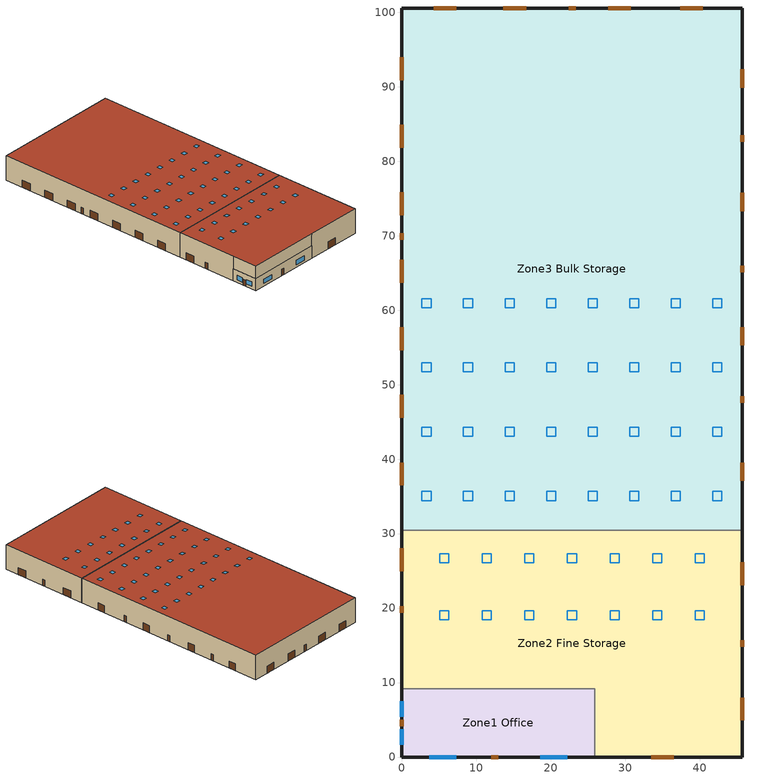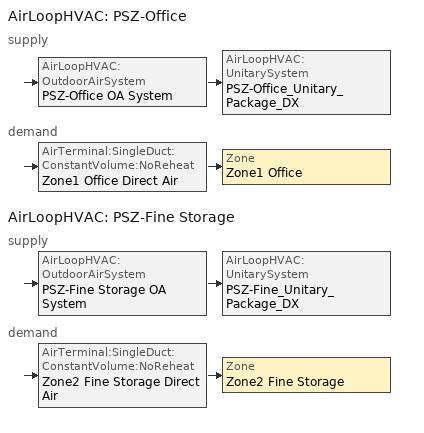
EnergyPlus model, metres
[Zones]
Zone1 Office
 floor ground (OfficeFloor_Ffactor): 25.91,9.14 25.91,0 0,0 0,9.14 z0
 wall outside (nonres_ext_wall): 0,9.14 0,0 25.91,0 z0:4.27
 wall to Zone2 Fine Storage (Interior Wall): 25.91,0 25.91,9.14 0,9.14 z0:4.27
 window (NonresWindow_U_0.36_SHGC_0.38): 3.66,0 7.31,0 / 18.59,0 22.25,0 / 0,7.52 0,5.39 / 0,3.76 0,1.62 z0.91:2.44
 door (Swinging Door_con): 12.04,0 12.95,0 / 0,5.03 0,4.11 z0:2.13
 ceiling to Zone2 Fine Storage (InsulatedCeiling): 25.91,0 25.91,9.14 0,9.14 0,0 z4.27
Zone2 Fine Storage
 floor ground (FineStorageFloor_Ffactor): 45.72,30.48 45.72,0 25.91,0 25.91,9.14 0,9.14 0,30.48 z0
 wall outside (nonres_ext_wall): 25.91,0 45.72,0 45.72,30.48 / 0,30.48 0,9.14 z0:8.53; 0,9.14 0,0 25.91,0 z4.27:8.53
 door (Overhead Door_con): 33.48,0 36.53,0 / 45.72,4.94 45.72,7.99 / 45.72,23.09 45.72,26.14 / 0,28.02 0,24.97 z0:2.44
 door (Swinging Door_con): 0,20.27 0,19.35 / 45.72,14.78 45.72,15.7 z0:2.13
 roof outside (nonres_roof): 45.72,0 45.72,30.48 0,30.48 0,0 z8.53
 skylight (Skylight_U_0.5_SHGC_0.4): 10.82,18.44 12.04,18.44 12.04,19.66 10.82,19.66 z8.53; 16.54,18.44 17.75,18.44 17.75,19.66 16.54,19.66 z8.53; 22.25,18.44 23.47,18.44 23.47,19.66 22.25,19.66 z8.53; 27.97,18.44 29.18,18.44 29.18,19.66 27.97,19.66 z8.53; 33.68,18.44 34.9,18.44 34.9,19.66 33.68,19.66 z8.53; 39.4,18.44 40.61,18.44 40.61,19.66 39.4,19.66 z8.53; 39.4,26.06 40.61,26.06 40.61,27.28 39.4,27.28 z8.53; 33.68,26.06 34.9,26.06 34.9,27.28 33.68,27.28 z8.53; 27.97,26.06 29.18,26.06 29.18,27.28 27.97,27.28 z8.53; 22.25,26.06 23.47,26.06 23.47,27.28 22.25,27.28 z8.53; 16.54,26.06 17.75,26.06 17.75,27.28 16.54,27.28 z8.53; 10.82,26.06 12.04,26.06 12.04,27.28 10.82,27.28 z8.53; 5.11,26.06 6.32,26.06 6.32,27.28 5.11,27.28 z8.53; 5.11,18.44 6.32,18.44 6.32,19.66 5.11,19.66 z8.53
Zone3 Bulk Storage
 floor ground (BulkStorageFloor_Ffactor): 45.72,100.58 45.72,30.48 0,30.48 0,100.58 z0
 wall outside (semiheated_ext_wall): 45.72,30.48 45.72,100.58 0,100.58 0,30.48 z0:8.53
 wall to Zone2 Fine Storage (semiheated_ext_wall): 45.72,30.48 0,30.48 z0:8.53
 door (Overhead Door_semi): 0,93.95 0,90.9 / 0,84.88 0,81.83 / 0,75.82 0,72.77 / 0,66.75 0,63.7 / 0,57.68 0,54.63 / 0,48.61 0,45.57 / 0,39.55 0,36.5 / 45.72,37.09 45.72,39.53 / 45.72,55.27 45.72,57.71 / 45.72,73.32 45.72,75.75 / 45.72,89.89 45.72,92.33 / 40.44,100.58 37.39,100.58 / 30.77,100.58 27.72,100.58 / 16.69,100.58 13.64,100.58 / 7.32,100.58 4.27,100.58 z0:2.44
 door (Swinging Door_semi): 45.72,47.55 45.72,48.46 / 45.72,65.07 45.72,65.99 / 45.72,82.6 45.72,83.51 / 23.35,100.58 22.44,100.58 / 0,70.35 0,69.43 z0:2.13
 roof outside (semiheated_roof): 0,100.58 0,30.48 45.72,30.48 45.72,100.58 z8.53
 skylight (SemiHtdSkylight_U_0.75_SHGC_0.55): 2.71,34.44 3.93,34.44 3.93,35.66 2.71,35.66 z8.53; 2.71,43.08 3.93,43.08 3.93,44.3 2.71,44.3 z8.53; 2.71,60.35 3.93,60.35 3.93,61.57 2.71,61.57 z8.53; 41.76,43.08 42.97,43.08 42.97,44.3 41.76,44.3 z8.53; 41.76,34.44 42.97,34.44 42.97,35.66 41.76,35.66 z8.53; 41.76,60.35 42.97,60.35 42.97,61.57 41.76,61.57 z8.53; 41.76,51.71 42.97,51.71 42.97,52.93 41.76,52.93 z8.53; 36.18,34.44 37.4,34.44 37.4,35.66 36.18,35.66 z8.53; 36.18,43.08 37.4,43.08 37.4,44.3 36.18,44.3 z8.53; 36.18,51.71 37.4,51.71 37.4,52.93 36.18,52.93 z8.53; 36.18,60.35 37.4,60.35 37.4,61.57 36.18,61.57 z8.53; 30.6,51.71 31.82,51.71 31.82,52.93 30.6,52.93 z8.53; 30.6,43.08 31.82,43.08 31.82,44.3 30.6,44.3 z8.53; 30.6,60.35 31.82,60.35 31.82,61.57 30.6,61.57 z8.53; 30.6,34.44 31.82,34.44 31.82,35.66 30.6,35.66 z8.53; 25.02,60.35 26.24,60.35 26.24,61.57 25.02,61.57 z8.53; 25.02,51.71 26.24,51.71 26.24,52.93 25.02,52.93 z8.53; 25.02,43.08 26.24,43.08 26.24,44.3 25.02,44.3 z8.53; 25.02,34.44 26.24,34.44 26.24,35.66 25.02,35.66 z8.53; 19.44,60.35 20.66,60.35 20.66,61.57 19.44,61.57 z8.53; 19.44,34.44 20.66,34.44 20.66,35.66 19.44,35.66 z8.53; 19.44,51.71 20.66,51.71 20.66,52.93 19.44,52.93 z8.53; 19.44,43.08 20.66,43.08 20.66,44.3 19.44,44.3 z8.53; 13.87,34.44 15.09,34.44 15.09,35.66 13.87,35.66 z8.53; 13.87,43.08 15.09,43.08 15.09,44.3 13.87,44.3 z8.53; 2.71,51.71 3.93,51.71 3.93,52.93 2.71,52.93 z8.53; 13.87,60.35 15.09,60.35 15.09,61.57 13.87,61.57 z8.53; 8.29,34.44 9.51,34.44 9.51,35.66 8.29,35.66 z8.53; 8.29,43.08 9.51,43.08 9.51,44.3 8.29,44.3 z8.53; 8.29,60.35 9.51,60.35 9.51,61.57 8.29,61.57 z8.53; 13.87,51.71 15.09,51.71 15.09,52.93 13.87,52.93 z8.53; 8.29,51.71 9.51,51.71 9.51,52.93 8.29,52.93 z8.53
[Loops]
AirLoopHVAC 'PSZ-Office'
 supply: AirLoopHVAC:OutdoorAirSystem 'PSZ-Office OA System' > AirLoopHVAC:UnitarySystem 'PSZ-Office_Unitary_Package_DX'
 demand: AirTerminal:SingleDuct:ConstantVolume:NoReheat 'Zone1 Office Direct Air' > Zone 'Zone1 Office'
AirLoopHVAC 'PSZ-Fine Storage'
 supply: AirLoopHVAC:OutdoorAirSystem 'PSZ-Fine Storage OA System' > AirLoopHVAC:UnitarySystem 'PSZ-Fine_Unitary_Package_DX'
 demand: AirTerminal:SingleDuct:ConstantVolume:NoReheat 'Zone2 Fine Storage Direct Air' > Zone 'Zone2 Fine Storage'
[Building]
Warehouse: 90, Urban, 0.04, 0.4, FullExterior, 50, 6
[Site:GroundTemperature:FCfactorMethod]
7.1, 3, -1, 0.8, -0.2, 4.8, 6.1, 13.7, 22.2, 22.7, 21.7, 18.5
[Site:WaterMainsTemperature]
Correlation: , 9.95, 23.7
[Material]
Bulk Storage Products Material: Rough, 2.4384, 1.442, 200.231, 836.8, 0.9, 0.7, 0.7
Steel Frame/Cavity: MediumRough, 0.0889002, 0.0841162, 641.379, 502.08, 0.9, 0.7, 0.7
Interior Wall Addi Insul: MediumRough, 2.54001e-08, 0.04326, 22.4258, 836.8, 0.9, 0.7, 0.7
F07 25mm stucco: Smooth, 0.0254, 0.72, 1856, 840, 0.9, 0.7, 0.7
F08 Metal surface: Smooth, 0.0008, 45.28, 7824, 500
F08 Metal roof surface: Smooth, 0.0008, 45.28, 7824, 500, 0.9, 0.77
G01 16mm gypsum board: MediumSmooth, 0.0159, 0.16, 800, 1090
[Material:NoMass]
Opaque Door panel_con; Opaque Door panel_semi: MediumRough, 0.475676, 0.9, 0.7, 0.7
Overhead Door_semi Panel: MediumRough, 0.488889, 0.9, 0.7, 0.7
Overhead Door_con Panel: MediumRough, 0.567742, 0.9, 0.7, 0.7
Nonres_Roof_Insulation: MediumSmooth, 4.62235, 0.9, 0.7, 0.7
Semiheated_Roof_Insulation: MediumSmooth, 2.0103, 0.9, 0.7, 0.7
Nonres_Exterior_Wall_Insulation: MediumSmooth, 3.29314, 0.9, 0.7, 0.7
Semiheated_Exterior_Wall_Insulation: MediumSmooth, 1.64444, 0.9, 0.7, 0.7
[WindowMaterial:SimpleGlazingSystem]
Nonres Window Glazing Layer: 2.04417, 0.38, 0.38
Nonres Skylight Glazing Layer: 2.83913, 0.4, 0.4
Semiheated Skylight Glazing Layer: 4.258695, 0.55, 0.55
[Construction]
nonres_roof: F08 Metal roof surface, Nonres_Roof_Insulation
semiheated_roof: F08 Metal roof surface, Semiheated_Roof_Insulation
nonres_ext_wall: F08 Metal surface, Nonres_Exterior_Wall_Insulation, G01 16mm gypsum board
semiheated_ext_wall: F08 Metal surface, Semiheated_Exterior_Wall_Insulation, G01 16mm gypsum board
NonresWindow_U_0.36_SHGC_0.38: Nonres Window Glazing Layer
Skylight_U_0.5_SHGC_0.4: Nonres Skylight Glazing Layer
SemiHtdSkylight_U_0.75_SHGC_0.55: Semiheated Skylight Glazing Layer
Swinging Door_con: Opaque Door panel_con
Swinging Door_semi: Opaque Door panel_semi
Overhead Door_semi: Overhead Door_semi Panel
Overhead Door_con: Overhead Door_con Panel
Bulk Storage Products: Bulk Storage Products Material
Interior Wall: F07 25mm stucco, G01 16mm gypsum board, Interior Wall Addi Insul, Steel Frame/Cavity, G01 16mm gypsum board
InsulatedCeiling: Interior Wall Addi Insul, G01 16mm gypsum board
[Construction:FfactorGroundFloor]
OfficeFloor_Ffactor: 1.26363, 236.88, 35.0503
FineStorageFloor_Ffactor: 1.26363, 1156.53, 71.6245
BulkStorageFloor_Ffactor: 1.26363, 3204.84, 185.919
[Zone]
Zone1 Office; Zone2 Fine Storage; Zone3 Bulk Storage: 0, 0, 0, 0, 1, 1, autocalculate, autocalculate, autocalculate, , , Yes
[InternalMass]
Bulk Storage Products Surface: Bulk Storage Products, Zone3 Bulk Storage, , 6028.45
[People]
Office People: Zone1 Office, BLDG_OCC_SCH, People, 5, , , 0.3, autocalculate, Office Activity Schedule, , , ZoneAveraged
[Lights]
Office Lights: Zone1 Office, BLDG_LIGHT_OFFICE_SCH, Watts/Area, , 6.8889, , 0, 0.37, 0.18, 1, LightsWired, No
Fine Storage Area Lights: Zone2 Fine Storage, BLDG_LIGHT_STORAGE_SCH, Watts/Area, , 7.4271, , 0, 0.42, 0.18, 1, LightsWired, No
Bulk Storage Area Lights: Zone3 Bulk Storage, BLDG_LIGHT_STORAGE_SCH, Watts/Area, , 3.55209, , 0, 0.42, 0.18, 1, LightsWired, No
[ElectricEquipment]
Office Plug Load: Zone1 Office, Office_Plug_SCH, EquipmentLevel, 1912.5, , , , , , MiscPlug
Bulk Storage  Plug Load: Zone3 Bulk Storage, Bulk Storage Plug Schedule, EquipmentLevel, 8200.12, , , , , , MiscPlug
[Daylighting:Controls]
Zone2 Fine Storage_DaylCtrl: Zone2 Fine Storage, SplitFlux, , Continuousoff, 0.2, 0.2, 3, 1, Zone2 Fine Storage_DaylRefPt1, 0, 22, , Zone2 Fine Storage_DaylRefPt1, 0.25, 323, Zone2 Fine Storage_DaylRefPt2, 0.25, 323
Zone3 Bulk Storage_DaylCtrl: Zone3 Bulk Storage, SplitFlux, , Continuousoff, 0.2, 0.2, 3, 1, Zone3 Bulk Storage_DaylRefPt1, 0, 22, , Zone3 Bulk Storage_DaylRefPt1, 0.25, 215, Zone3 Bulk Storage_DaylRefPt2, 0.25, 215
Zone1 Office_DaylCtrl: Zone1 Office, SplitFlux, , Continuousoff, 0.2, 0.2, 3, 1, Zone1 Office_DaylRefPt1, 180, 22, , Zone1 Office_DaylRefPt1, 0.29, 377, Zone1 Office_DaylRefPt2, 0.1, 377
[ZoneInfiltration:DesignFlowRate]
Office Infiltration: Zone1 Office, Office Infil Schedule, Flow/ExteriorArea, , , 0.000220198, , 0, 0, 0.224, 0
Office Door Infiltration: Zone1 Office, INFIL_Door_Opening_SCH, Flow/Zone, 0.176508, , , , 1, 0, 0, 0
Fine Storage Infiltration: Zone2 Fine Storage, Fine Sorage Infil Schedule, Flow/ExteriorArea, , , 0.000225765, , 0, 0, 0.224, 0
Bulk Storage Infiltration: Zone3 Bulk Storage, Bulk Storage Infil_Base Schedule, Flow/Zone, 2.33023, , , , 0, 0, 0.224, 0
[ZoneVentilation:DesignFlowRate]
Bulk Storage Ventilation-1: Zone3 Bulk Storage, Always On Schedule, Flow/Zone, 37.76, , , , Exhaust, 31.1361, 0.51, 1, 0, 0, 0, 29.4444, , 100, , -100, , -100, , 100, , 40
Bulk Storage Ventilation-2: Zone3 Bulk Storage, Always On Schedule, Flow/Zone, 0.943841, , , , Natural, , 1, 0, 0, 0.224, 0, -73.3333, , 29.4444, , -100, , -100, , 100, , 40
[Exterior:Lights]
Exterior_Lights_a: Exterior_lighting_schedule_a, 113.8, AstronomicalClock, General
Exterior_Lights_b: Exterior_lighting_schedule_b_2016, 3955, AstronomicalClock, General
Exterior_Lights_c: Exterior_lighting_schedule_c_2016, 1004.9, AstronomicalClock, General
[DesignSpecification:OutdoorAir]
SZ DSOA Zone1 Office: Flow/Area, 0, 0.000431801, 0
SZ DSOA Zone2 Fine Storage; SZ DSOA Zone3 Bulk Storage: Flow/Area, 0, 0.000304801, 0
[Sizing:Zone]
Zone1 Office: SupplyAirTemperature, 14, , SupplyAirTemperature, 50, , 0.008, 0.008, SZ DSOA Zone1 Office, , , DesignDay, 0, , , 0, DesignDay, 0, , , 0, , No, NeutralSupplyAir, autosize, autosize
Zone2 Fine Storage: SupplyAirTemperature, 14, , SupplyAirTemperature, 50, , 0.008, 0.008, SZ DSOA Zone2 Fine Storage, , , DesignDay, 0, , , 0, DesignDay, 0, , , 0, , No, NeutralSupplyAir, autosize, autosize
Zone3 Bulk Storage: SupplyAirTemperature, 12.78, , SupplyAirTemperature, 43.3333, , 0.009, 0.016, SZ DSOA Zone3 Bulk Storage, , , DesignDay, , 0, , , DesignDay, , 0, 0, , , No, NeutralSupplyAir, autosize, autosize
[Sizing:System]
PSZ-Office; PSZ-Fine Storage: Sensible, autosize, 1, 7, 0.008, 11, 0.008, 12, 40, Coincident, No, No, 0.008, 0.008, DesignDay, 0, , , , DesignDay, 0, , , , , ZoneSum, 1, CoolingDesignCapacity, autosize, , , HeatingDesignCapacity, autosize, , , OnOff
[ZoneControl:Thermostat]
Zone1 Office Thermostat: Zone1 Office, COMPACT HVAC-ALWAYS 4, ThermostatSetpoint:DualSetpoint, Office Thermostat Dual SP Control
Zone2 Fine Storage Thermostat: Zone2 Fine Storage, COMPACT HVAC-ALWAYS 4, ThermostatSetpoint:DualSetpoint, Fine Storage Thermostat Dual SP Control
Zone 3 Thermostat: Zone3 Bulk Storage, ZoneControlSchedule, ThermostatSetpoint:SingleHeating, Heating Setpoint with SB
[ThermostatSetpoint:SingleHeating]
Heating Setpoint with SB: Bulk Storage Heating Setpoint Schedule
[ThermostatSetpoint:DualSetpoint]
Office Thermostat Dual SP Control: Office Heating Schedule, Office Cooling Schedule
Fine Storage Thermostat Dual SP Control: Fine Storage Heating Setpoint Schedule, Fine Storage Cooling Setpoint Schedule
[ZoneHVAC:UnitHeater]
Zone3UnitHeater: UnitHeaterAvailability, Zone3UnitHeaterAirInletNode, Zone3UnitHeaterAirOutletNode, Fan:ConstantVolume, Zone3UnitHeaterFan, autosize, Coil:Heating:Fuel, Zone3UnitHeaterHeatingCoil, , No, , , 0.001
[ZoneHVAC:HighTemperatureRadiant]
Zone3HiRadiant: Always Off Schedule, Zone3 Bulk Storage, HeatingDesignCapacity, autosize, , , NaturalGas, 0.7925, 0.8, 0, 0, OperativeTemperature, 2, Bulk Storage Heating Setpoint Schedule, 0.05, Bulk Storage Right Wall, 0.05, Bulk Storage Rear Wall, 0.05, Bulk Storage Left Wall, 0.05, Bulk Storage Floor, 0.8
[AirTerminal:SingleDuct:ConstantVolume:NoReheat]
Zone1 Office Direct Air: COMPACT HVAC-ALWAYS 1, Zone1 Office Zone Equip Inlet ATInlet, Zone1 Office Zone Equip Inlet, autosize
Zone2 Fine Storage Direct Air: COMPACT HVAC-ALWAYS 1, Zone2 Fine Storage Zone Equip Inlet ATInlet, Zone2 Fine Storage Zone Equip Inlet, autosize
[Zone equipment]
Zone1 Office: Zone1 Office Direct Air
Zone2 Fine Storage: Zone2 Fine Storage Direct Air
Zone3 Bulk Storage: Zone3UnitHeater, Zone3HiRadiant
[Fan:SystemModel]
PSZ-Office_addAQ Supply Fan: FanSched, PSZ-Office Mixed Air Outlet, PSZ-Office Supply Fan Outlet, AUTOSIZE, Discrete, 1, 622.5, 0.865, 1, AUTOSIZE, TotalEfficiencyAndPressure, , , 0.56225, , 622.5, , , , General, 1, 1, 1
PSZ-Fine Storage_addAQ Supply Fan: FanSched, PSZ-Fine Storage Mixed Air Outlet, PSZ-Fine Storage Supply Fan Outlet, AUTOSIZE, Discrete, 1, 622.5, 0.895, 1, AUTOSIZE, TotalEfficiencyAndPressure, , , 0.58175, , 622.5, , , , General, 1, 1, 1
[Fan:ConstantVolume]
Zone3UnitHeaterFan: COMPACT HVAC-ALWAYS 1, 0.536, 49.8, autosize, 0.825, 1, Zone3UnitHeaterAirInletNode, Zone3UnitHeaterFanOutletNode, General
[Coil:Cooling:DX:MultiSpeed]
PSZ-Office Cooling Coil: COMPACT HVAC-ALWAYS 1, PSZ-Office Heating Coil Outlet, PSZ-Office Air Loop Outlet, , AirCooled, , , , No, No, , 10, , 2, , Electricity, 2, 8107.42, 0.79866, 4.11713, 0.653027, 0, 934.4, PSZ-AC_Unitary_PackagecoolCapFT, PSZ-AC_Unitary_PackagecoolFFF, PSZ-AC_Unitary_PackagecoolEIRFT, PSZ-AC_Unitary_PackagecoolEIRFFF, PSZ-AC_Unitary_PackagecoolPLR, , , , , 0.2, , 0.9, , , 16214.84, 0.79866, 4.11713, 0.97954, 0, 934.4, PSZ-AC_Unitary_PackagecoolCapFT, PSZ-AC_Unitary_PackagecoolFFF, PSZ-AC_Unitary_PackagecoolEIRFT, PSZ-AC_Unitary_PackagecoolEIRFFF, PSZ-AC_Unitary_PackagecoolPLR, , , , , 0.2, , 0.9
PSZ-Fine Storage Cooling Coil: COMPACT HVAC-ALWAYS 1, PSZ-Fine Storage Heating Coil Outlet, PSZ-Fine Storage Air Loop Outlet, , AirCooled, , , , No, No, , 10, , 2, , Electricity, 2, 19319.9, 0.7457, 3.79883, 1.33201, 0, 934.4, PSZ-AC_Unitary_PackagecoolCapFT, PSZ-AC_Unitary_PackagecoolFFF, PSZ-AC_Unitary_PackagecoolEIRFT, PSZ-AC_Unitary_PackagecoolEIRFFF, PSZ-AC_Unitary_PackagecoolPLR, , , , , 0.2, , 0.9, , , 38639.71, 0.7457, 3.79883, 1.99801, 0, 934.4, PSZ-AC_Unitary_PackagecoolCapFT, PSZ-AC_Unitary_PackagecoolFFF, PSZ-AC_Unitary_PackagecoolEIRFT, PSZ-AC_Unitary_PackagecoolEIRFFF, PSZ-AC_Unitary_PackagecoolPLR, , , , , 0.2, , 0.9
[Coil:Heating:Fuel]
PSZ-Office Heating Coil: COMPACT HVAC-ALWAYS 1, NaturalGas, 0.81, autosize, PSZ-Office Supply Fan Outlet, PSZ-Office Heating Coil Outlet, , 0, PSZ-Office Heating Coil PLF-FPLR, 0
PSZ-Fine Storage Heating Coil: COMPACT HVAC-ALWAYS 1, NaturalGas, 0.81, autosize, PSZ-Fine Storage Supply Fan Outlet, PSZ-Fine Storage Heating Coil Outlet, , 0, PSZ-Fine Storage Heating Coil PLF-FPLR, 0
Zone3UnitHeaterHeatingCoil: Zone3HeatingCoilAvailability, NaturalGas, 0.8, autosize, Zone3UnitHeaterFanOutletNode, Zone3UnitHeaterAirOutletNode, , 0, , 0
[AirLoopHVAC:UnitarySystem]
PSZ-Office_Unitary_Package_DX: Load, Zone1 Office, None, COMPACT HVAC-ALWAYS 1, PSZ-Office Mixed Air Outlet, PSZ-Office Air Loop Outlet, Fan:SystemModel, PSZ-Office_addAQ Supply Fan, BlowThrough, FanSched, Coil:Heating:Fuel, PSZ-Office Heating Coil, 1, Coil:Cooling:DX:MultiSpeed, PSZ-Office Cooling Coil, No, 2, SensibleOnlyLoadControl, , , SupplyAirFlowRate, AUTOSIZE, , , , SupplyAirFlowRate, AUTOSIZE, , , , SupplyAirFlowRate, AUTOSIZE, , , , , , AUTOSIZE, , , , , , , , , , , , , UnitarySystemPerformance:Multispeed, PSZ-Office_Unitary_Package_DX_Perf
PSZ-Fine_Unitary_Package_DX: Load, Zone2 Fine Storage, None, COMPACT HVAC-ALWAYS 1, PSZ-Fine Storage Mixed Air Outlet, PSZ-Fine Storage Air Loop Outlet, Fan:SystemModel, PSZ-Fine Storage_addAQ Supply Fan, BlowThrough, FanSched, Coil:Heating:Fuel, PSZ-Fine Storage Heating Coil, 1, Coil:Cooling:DX:MultiSpeed, PSZ-Fine Storage Cooling Coil, No, 2, SensibleOnlyLoadControl, , , SupplyAirFlowRate, AUTOSIZE, , , , SupplyAirFlowRate, AUTOSIZE, , , , SupplyAirFlowRate, AUTOSIZE, , , , , , AUTOSIZE, , , , , , , , , , , , , UnitarySystemPerformance:Multispeed, PSZ-Fine_Unitary_Package_DX_Perf
[UnitarySystemPerformance:Multispeed]
PSZ-Office_Unitary_Package_DX_Perf; PSZ-Fine_Unitary_Package_DX_Perf: 2, 2, No, 1, 1, 1, 1, 1
[Controller:OutdoorAir]
PSZ-Office OA Controller: PSZ-Office Relief Air Outlet, PSZ-Office Air Loop Inlet, PSZ-Office Mixed Air Outlet, PSZ-Office Outside Air Inlet, autosize, autosize, DifferentialDryBulb, ModulateFlow, , , , , , LockoutWithHeating, FixedMinimum, MinOA_MotorizedDamper_Sched, , SZ_system_OA_Max_Frac_SCH
PSZ-Fine Storage OA Controller: PSZ-Fine Storage Relief Air Outlet, PSZ-Fine Storage Air Loop Inlet, PSZ-Fine Storage Mixed Air Outlet, PSZ-Fine Storage Outside Air Inlet, autosize, autosize, DifferentialDryBulb, ModulateFlow, , , , , , LockoutWithHeating, FixedMinimum, MinOA_MotorizedDamper_Sched, , SZ_system_OA_Max_Frac_SCH
[AirLoopHVAC]
PSZ-Office: , PSZ-Office Availability Managers, autosize, PSZ-Office Branches, , PSZ-Office Air Loop Inlet, PSZ-Office Return Air Outlet, PSZ-Office Supply Path Inlet, PSZ-Office Air Loop Outlet
PSZ-Fine Storage: , PSZ-Fine Storage Availability Managers, autosize, PSZ-Fine Storage Branches, , PSZ-Fine Storage Air Loop Inlet, PSZ-Fine Storage Return Air Outlet, PSZ-Fine Storage Supply Path Inlet, PSZ-Fine Storage Air Loop Outlet
[AirLoopHVAC:OutdoorAirSystem]
PSZ-Office OA System: PSZ-Office OA System Controllers, PSZ-Office OA System Equipment
PSZ-Fine Storage OA System: PSZ-Fine Storage OA System Controllers, PSZ-Fine Storage OA System Equipment
[OutdoorAir:Mixer]
PSZ-Office OA Mixing Box: PSZ-Office Mixed Air Outlet, PSZ-Office Outside Air Inlet, PSZ-Office Relief Air Outlet, PSZ-Office Air Loop Inlet
PSZ-Fine Storage OA Mixing Box: PSZ-Fine Storage Mixed Air Outlet, PSZ-Fine Storage Outside Air Inlet, PSZ-Fine Storage Relief Air Outlet, PSZ-Fine Storage Air Loop Inlet
[WaterHeater:Mixed]
Electric Tank: 0.0757083, Hot Water Setpoint Temp Schedule, 2, 82.2222, Cycle, 6154.75, 0, , , Electricity, 1, , 481, Electricity, 0, 481, , , Zone, , Zone1 Office, , 0.798543, , 0.798543, , 8.07469e-06, Office DHW Schedule
[EnergyManagementSystem:Sensor]
OAT_F: ; Site Outdoor Air Drybulb Temperature
Zone1_Office_LSr: Zone1 Office; Zone Lights Electricity Rate
Zone1_Office_Occ_Sensor: Office People; People Occupant Count
Zone2_Fine_Storage_LSr: Zone2 Fine Storage; Zone Lights Electricity Rate
Zone3_Bulk_Storage_LSr: Zone3 Bulk Storage; Zone Lights Electricity Rate
[EnergyManagementSystem:Actuator]
Zone1_Office_Light_Actuator: Office Lights; Lights; Electricity Rate
Zone2_Fine_Storage_Light_Actuator: Fine Storage Area Lights; Lights; Electricity Rate
Zone3_Bulk_Storage_Light_Actuator: Bulk Storage Area Lights; Lights; Electricity Rate
[EnergyManagementSystem:ProgramCallingManager]
SET_Zone1_Office_Light_EMS_Program_Prog_Manager: BeginTimestepBeforePredictor; SET_Zone1_Office_Light_EMS_Program
SET_Zone2_Fine_Storage_Light_EMS_Program_Prog_Manager: BeginTimestepBeforePredictor; SET_Zone2_Fine_Storage_Light_EMS_Program
SET_Zone3_Bulk_Storage_Light_EMS_Program_Prog_Manager: BeginTimestepBeforePredictor; SET_Zone3_Bulk_Storage_Light_EMS_Program
[EnergyManagementSystem:Program]
SET_Zone1_Office_Light_EMS_Program: SET Zone1_Office_LSr_IP=0.093*Zone1_Office_LSr/Zone1_Office_Area; IF (Zone1_Office_Occ_Sensor <= 0) && (Zone1_Office_LSr_IP >= 0.02); SET Zone1_Office_Light_Actuator = 0.02*Zone1_Office_Area/0.09290304; ELSE; SET Zone1_Office_Light_Actuator = NULL; ENDIF
SET_Zone2_Fine_Storage_Light_EMS_Program: SET Zone2_Fine_Storage_LSr_IP=0.093*Zone2_Fine_Storage_LSr/Zone2_Fine_Storage_Area; IF (Zone1_Office_Occ_Sensor <= 0) && (Zone2_Fine_Storage_LSr_IP >= 0.02); SET Zone2_Fine_Storage_Light_Actuator = 0.02*Zone2_Fine_Storage_Area/0.09290304; ELSE; SET Zone2_Fine_Storage_Light_Actuator = NULL; ENDIF
SET_Zone3_Bulk_Storage_Light_EMS_Program: SET Zone3_Bulk_Storage_LSr_IP=0.093*Zone3_Bulk_Storage_LSr/Zone3_Bulk_Storage_Area; IF (Zone1_Office_Occ_Sensor <= 0) && (Zone3_Bulk_Storage_LSr_IP >= 0.02); SET Zone3_Bulk_Storage_Light_Actuator = 0.02*Zone3_Bulk_Storage_Area/0.09290304; ELSE; SET Zone3_Bulk_Storage_Light_Actuator = NULL; ENDIF
[EnergyManagementSystem:InternalVariable]
Zone1_Office_Area: Zone1 Office; Zone Floor Area
Zone2_Fine_Storage_Area: Zone2 Fine Storage; Zone Floor Area
Zone3_Bulk_Storage_Area: Zone3 Bulk Storage; Zone Floor Area
[AvailabilityManager:NightCycle]
PSZ-Office Availability; PSZ-Fine Storage Availability: COMPACT HVAC-ALWAYS 1, FanSched, CycleOnAny, 1, FixedRunTime, 1800
[SetpointManager:SingleZone:Heating]
PSZ-Office Supply Air Temp Manager - Htg: Temperature, 12.7778, 43.3333, Zone1 Office, Zone1 Office Zone Air Node, Zone1 Office Zone Equip Inlet, PSZ-Office Heating Coil Outlet
PSZ-Fine Storage Supply Air Temp Manager - Htg: Temperature, 12.7778, 43.3333, Zone2 Fine Storage, Zone2 Fine Storage Zone Air Node, Zone2 Fine Storage Zone Equip Inlet, PSZ-Fine Storage Heating Coil Outlet
[SetpointManager:SingleZone:Cooling]
PSZ-Office Supply Air Temp Manager - Clg: Temperature, 12.7778, 43.3333, Zone1 Office, Zone1 Office Zone Air Node, Zone1 Office Zone Equip Inlet, PSZ-Office Air Loop Outlet
PSZ-Fine Storage Supply Air Temp Manager - Clg: Temperature, 12.7778, 43.3333, Zone2 Fine Storage, Zone2 Fine Storage Zone Air Node, Zone2 Fine Storage Zone Equip Inlet, PSZ-Fine Storage Air Loop Outlet
[SetpointManager:MixedAir]
PSZ-Office OAMixed Air Temp Manager: Temperature, PSZ-Office Air Loop Outlet, PSZ-Office Mixed Air Outlet, PSZ-Office Supply Fan Outlet, PSZ-Office Mixed Air Outlet
PSZ-Fine Storage OAMixed Air Temp Manager: Temperature, PSZ-Fine Storage Air Loop Outlet, PSZ-Fine Storage Mixed Air Outlet, PSZ-Fine Storage Supply Fan Outlet, PSZ-Fine Storage Mixed Air Outlet
[Shading:Overhang]
Office Front Wall Window 1 overhang: Office Front Wall Window 1, 0, 90, 0, 0, 0.92
Office Front Wall Window2 overhang: Office Front Wall Window2, 0, 90, 0, 0, 0.92
[Schedule:Day:Hourly]
Office Infiltration WD; Fine Storage INFIL WD: Any Number, 1, 1, 1, 1, 1, 1, 1, 1.25, 1.25, 0.5, 0.5, 0.5, 0.5, 0.5, 0.5, 0.5, 1.25, 1.25, 1, 1, 1, 1, 1, 1
Office Infiltration WEH; Fine Storage INFIL WEH: Fraction, 1, 1, 1, 1, 1, 1, 1, 1, 1, 1, 1, 1, 1, 1, 1, 1, 1, 1, 1, 1, 1, 1, 1, 1
Office Heating WD_YES_OPTIMUM: Temperature, 15.6, 15.6, 15.6, 15.6, 15.6, 15.6, 17.8, 20, 21.1, 21.1, 21.1, 21.1, 21.1, 21.1, 21.1, 21.1, 21.1, 21.1, 15.6, 15.6, 15.6, 15.6, 15.6, 15.6
Office Heating WD_NO_OPTIMUM: Temperature, 15.6, 15.6, 15.6, 15.6, 15.6, 15.6, 21.1, 21.1, 21.1, 21.1, 21.1, 21.1, 21.1, 21.1, 21.1, 21.1, 21.1, 21.1, 15.6, 15.6, 15.6, 15.6, 15.6, 15.6
Office Heating WEH: Temperature, 15.6, 15.6, 15.6, 15.6, 15.6, 15.6, 15.6, 15.6, 15.6, 15.6, 15.6, 15.6, 15.6, 15.6, 15.6, 15.6, 15.6, 15.6, 15.6, 15.6, 15.6, 15.6, 15.6, 15.6
Office Cooling WD_YES_OPTIMUM: Temperature, 29.4, 29.4, 29.4, 29.4, 29.4, 29.4, 27.8, 25.6, 23.9, 23.9, 23.9, 23.9, 23.9, 23.9, 23.9, 23.9, 23.9, 23.9, 29.4, 29.4, 29.4, 29.4, 29.4, 29.4
Office Cooling WD_NO_OPTIMUM: Temperature, 29.4, 29.4, 29.4, 29.4, 29.4, 29.4, 23.9, 23.9, 23.9, 23.9, 23.9, 23.9, 23.9, 23.9, 23.9, 23.9, 23.9, 23.9, 29.4, 29.4, 29.4, 29.4, 29.4, 29.4
Office Cooling WEH: Temperature, 29.4, 29.4, 29.4, 29.4, 29.4, 29.4, 29.4, 29.4, 29.4, 29.4, 29.4, 29.4, 29.4, 29.4, 29.4, 29.4, 29.4, 29.4, 29.4, 29.4, 29.4, 29.4, 29.4, 29.4
Office DHW WD: Fraction, 0, 0, 0, 0, 0, 0, 0.05, 0.101, 0.399, 0.501, 0.501, 0.696, 0.9, 0.798, 0.696, 0.798, 0.297, 0.05, 0, 0, 0, 0, 0, 0
Office DHW WEH: Fraction, 0.015, 0.015, 0.015, 0.015, 0.015, 0.015, 0.015, 0.015, 0.015, 0.015, 0.015, 0.015, 0.015, 0.015, 0.015, 0.015, 0.015, 0.015, 0.015, 0.015, 0.015, 0.015, 0.015, 0.015
Bulk Storage PLUG WD: Fraction, 0.25, 0.25, 0.25, 0.25, 0.25, 0.25, 0.25, 0.25, 1, 1, 1, 1, 0.25, 1, 1, 1, 1, 0.25, 0.25, 0.25, 0.25, 0.25, 0.25, 0.25
Bulk Storage PLUG WEH: Fraction, 0, 0, 0, 0, 0, 0, 0, 0, 0, 0, 0, 0, 0, 0, 0, 0, 0, 0, 0, 0, 0, 0, 0, 0
Bulk Storage INFIL_Base WD: Fraction, 0.765, 0.765, 0.765, 0.765, 0.765, 0.765, 0.765, 0.765, 1, 1, 1, 1, 0.765, 1, 1, 1, 1, 0.765, 0.765, 0.765, 0.765, 0.765, 0.765, 0.765
Bulk Storage INFIL_Base WEH: Fraction, 0.765, 0.765, 0.765, 0.765, 0.765, 0.765, 0.765, 0.765, 0.765, 0.765, 0.765, 0.765, 0.765, 0.765, 0.765, 0.765, 0.765, 0.765, 0.765, 0.765, 0.765, 0.765, 0.765, 0.765
SYS Day   1: Any Number, 1, 1, 1, 1, 1, 1, 1, 1, 1, 1, 1, 1, 1, 1, 1, 1, 1, 1, 1, 1, 1, 1, 1, 1
[Schedule:Week:Daily]
Office Infil Wk Schedule: Office Infiltration WEH, Office Infiltration WD, Office Infiltration WD, Office Infiltration WD, Office Infiltration WD, Office Infiltration WD, Office Infiltration WD, Office Infiltration WEH, Office Infiltration WD, Office Infiltration WD, Office Infiltration WD, Office Infiltration WD
Office Heating Wk Schedule: Office Heating WEH, Office Heating WD_NO_OPTIMUM, Office Heating WD_NO_OPTIMUM, Office Heating WD_NO_OPTIMUM, Office Heating WD_NO_OPTIMUM, Office Heating WD_NO_OPTIMUM, Office Heating WD_NO_OPTIMUM, Office Heating WEH, Office Heating WD_YES_OPTIMUM, Office Heating WD_YES_OPTIMUM, Office Heating WD_NO_OPTIMUM, Office Heating WD_NO_OPTIMUM
Office Cooling Wk Schedule: Office Cooling WEH, Office Cooling WD_NO_OPTIMUM, Office Cooling WD_NO_OPTIMUM, Office Cooling WD_NO_OPTIMUM, Office Cooling WD_NO_OPTIMUM, Office Cooling WD_NO_OPTIMUM, Office Cooling WD_NO_OPTIMUM, Office Cooling WEH, Office Cooling WD_YES_OPTIMUM, Office Cooling WD_YES_OPTIMUM, Office Cooling WD_NO_OPTIMUM, Office Cooling WD_NO_OPTIMUM
Office DHW Wk Schedule: Office DHW WEH, Office DHW WD, Office DHW WD, Office DHW WD, Office DHW WD, Office DHW WD, Office DHW WD, Office DHW WEH, Office DHW WD, Office DHW WD, Office DHW WD, Office DHW WD
Bulk Storage Plug Wk Schedule: Bulk Storage PLUG WEH, Bulk Storage PLUG WD, Bulk Storage PLUG WD, Bulk Storage PLUG WD, Bulk Storage PLUG WD, Bulk Storage PLUG WD, Bulk Storage PLUG WD, Bulk Storage PLUG WEH, Bulk Storage PLUG WD, Bulk Storage PLUG WD, Bulk Storage PLUG WD, Bulk Storage PLUG WD
Fine Storage Infil Wk Schedule: Fine Storage INFIL WEH, Fine Storage INFIL WD, Fine Storage INFIL WD, Fine Storage INFIL WD, Fine Storage INFIL WD, Fine Storage INFIL WD, Fine Storage INFIL WD, Fine Storage INFIL WEH, Fine Storage INFIL WD, Fine Storage INFIL WD, Fine Storage INFIL WD, Fine Storage INFIL WD
Bulk Storage Infil_Base Wk Schedule: Bulk Storage INFIL_Base WEH, Bulk Storage INFIL_Base WD, Bulk Storage INFIL_Base WD, Bulk Storage INFIL_Base WD, Bulk Storage INFIL_Base WD, Bulk Storage INFIL_Base WD, Bulk Storage INFIL_Base WD, Bulk Storage INFIL_Base WEH, Bulk Storage INFIL_Base WD, Bulk Storage INFIL_Base WD, Bulk Storage INFIL_Base WD, Bulk Storage INFIL_Base WD
SYS-ON: SYS Day   1, SYS Day   1, SYS Day   1, SYS Day   1, SYS Day   1, SYS Day   1, SYS Day   1, SYS Day   1, SYS Day   1, SYS Day   1, SYS Day   1, SYS Day   1
[Schedule:Year]
Office Infil Schedule: Any Number, Office Infil Wk Schedule, 1, 1, 12, 31
Office DHW Schedule: Fraction, Office DHW Wk Schedule, 1, 1, 12, 31
Bulk Storage Plug Schedule: Fraction, Bulk Storage Plug Wk Schedule, 1, 1, 12, 31
Fine Sorage Infil Schedule: Any Number, Fine Storage Infil Wk Schedule, 1, 1, 12, 31
Bulk Storage Infil_Base Schedule: Any Number, Bulk Storage Infil_Base Wk Schedule, 1, 1, 12, 31
Office Heating Schedule: Temperature, Office Heating Wk Schedule, 1, 1, 12, 31
Office Cooling Schedule: Temperature, Office Cooling Wk Schedule, 1, 1, 12, 31
UnitHeaterAvailability; Zone3HeatingCoilAvailability: Any Number, SYS-ON, 1, 1, 12, 31
[Schedule:Compact]
Office_Plug_SCH: Fraction, Through: 12/31, For: SummerDesignDay, Until: 24:00, 1, For: WinterDesignDay, Until: 24:00, 0, For: Weekdays Saturday, Until: 06:00, 0.245687, Until: 07:00, 0.287852, Until: 08:00, 0.479753, Until: 12:00, 0.959505, Until: 13:00, 0.901935, Until: 17:00, 0.959505, Until: 18:00, 0.479753, Until: 24:00, 0.245687, For: AllOtherDays, Until: 24:00, 0.245687
BLDG_LIGHT_OFFICE_SCH: Fraction, Through: 12/31, For: Weekdays Saturday, Until: 6:00, 0.18, Until: 7:00, 0.187889, Until: 8:00, 0.343101, Until: 12:00, 0.629018, Until: 13:00, 0.555497, Until: 17:00, 0.629018, Until: 18:00, 0.498313, Until: 24:00, 0.18, For: SummerDesignDay, Until: 24:00, 1, For: WinterDesignDay, Until: 24:00, 0, For: Sunday Holidays AllOtherDays, Until: 24:00, 0.18
BLDG_LIGHT_STORAGE_SCH: Fraction, Through: 12/31, For: Weekdays Saturday, Until: 7:00, 0.1, Until: 8:00, 0.6, Until: 9:00, 0.75, Until: 16:00, 0.85, Until: 17:00, 0.75, Until: 18:00, 0.6, Until: 24:00, 0.1, For: SummerDesignDay, Until: 24:00, 1, For: WinterDesignDay, Until: 24:00, 0, For: Sunday Holidays AllOtherDays, Until: 24:00, 0.1
BLDG_OCC_SCH: Fraction, Through: 12/31, For: Weekdays Saturday WinterDesignDay, Until: 06:00, 0, Until: 07:00, 0.11, Until: 08:00, 0.21, Until: 12:00, 1, Until: 13:00, 0.53, Until: 17:00, 1, Until: 18:00, 0.32, Until: 24:00, 0, For: SummerDesignDay, Until: 06:00, 1e-09, Until: 07:00, 0.11, Until: 08:00, 0.21, Until: 12:00, 1, Until: 13:00, 0.53, Until: 17:00, 1, Until: 18:00, 0.32, Until: 24:00, 1e-09, For: Sunday Holidays AllOtherDays, Until: 24:00, 0
Office Activity Schedule: Any Number, Through: 12/31, For: AllDays, Until: 24:00, 131.85
FanSched: Fraction, Through: 12/31, For: WeekDays Saturday CustomDay1 CustomDay2, Until: 7:00, 0, Until: 18:00, 1, Until: 24:00, 0, For: Sunday Holiday, Until: 24:00, 0, For: SummerDesignDay, Until: 24:00, 1, For: WinterDesignDay, Until: 24:00, 1
MinOA_MotorizedDamper_Sched: Fraction, Through: 12/31, For: WeekDays Saturday CustomDay1 CustomDay2, Until: 8:00, 0, Until: 18:00, 1, Until: 24:00, 0, For: Sunday Holiday, Until: 24:00, 0, For: SummerDesignDay, Until: 24:00, 1, For: WinterDesignDay, Until: 24:00, 1
Bulk Storage Heating Setpoint Schedule: Temperature, Through: 12/31, For: AllDays, Until: 24:00, 10
ZoneControlSchedule: Control Type, Through: 12/31, For: AllDays, Until: 24:00, 1
Hot Water Setpoint Temp Schedule: Any Number, THROUGH: 12/31, FOR: AllDays, UNTIL: 24:00, 60
Always Off Schedule: Fraction, THROUGH: 12/31, FOR: AllDays, UNTIL: 24:00, 0
COMPACT HVAC-ALWAYS 1: COMPACT HVAC Any Number, Through: 12/31, For: AllDays, Until: 24:00, 1
COMPACT HVAC-ALWAYS 4: COMPACT HVAC Any Number, Through: 12/31, For: AllDays, Until: 24:00, 4
Fine Storage Heating Setpoint Schedule: Temperature, Through: 12/31, For: AllDays, Until: 24:00, 15.56
Fine Storage Cooling Setpoint Schedule: Temperature, Through: 12/31, For: AllDays, Until: 24:00, 26.7
Always On Schedule: Fraction, THROUGH: 12/31, FOR: AllDays, UNTIL: 24:00, 1
INFIL_Door_Opening_SCH: fraction, Through: 12/31, For: Weekdays, Until: 06:00, 0, Until: 07:00, 0.131, Until: 08:00, 1, Until: 12:00, 0.131, Until: 13:00, 1, Until: 17:00, 0.131, Until: 18:00, 1, Until: 19:00, 0.131, Until: 24:00, 0, For: Saturday Sunday Holidays AllOtherDays, Until: 24:00, 0
Exterior_lighting_schedule_a: fraction, Through:12/31, For:AllDays, Until: 06:00, 0, Until: 24:00, 1
Exterior_lighting_schedule_b_2016: fraction, Through:12/31, For:AllDays, Until: 06:00, 0.5, Until: 24:00, 1
Exterior_lighting_schedule_c_2016: fraction, Through:12/31, For:AllDays, Until: 06:00, 0.5, Until: 20:00, 1, Until: 24:00, 0.5
[Schedule:Constant]
SZ_system_OA_Max_Frac_SCH: Fraction, 0.75
[Curve:Quadratic]
PSZ-AC_Unitary_PackagecoolFFF: 0.8, 0.2, 0, 0.5, 1.5
PSZ-AC_Unitary_PackagecoolEIRFFF: 1.1552, -0.1808, 0.0256, 0.5, 1.5
PSZ-AC_Unitary_PackagecoolPLR: 0.85, 0.15, 0, 0, 1
[Curve:Cubic]
PSZ-Office Heating Coil PLF-FPLR; PSZ-Fine Storage Heating Coil PLF-FPLR: 0.8, 0.2, 0, 0, 0, 1
[Curve:Biquadratic]
PSZ-AC_Unitary_PackagecoolCapFT: 0.942588, 0.00954335, 0.00068377, -0.0110427, 5.249e-06, -9.72e-06, 12.77778, 23.88889, 23.88889, 46.11111
PSZ-AC_Unitary_PackagecoolEIRFT: 0.342414, 0.034885, -0.0006237, 0.00497722, 0.000437951, -0.000728028, 12.77778, 23.88889, 23.88889, 46.11111
